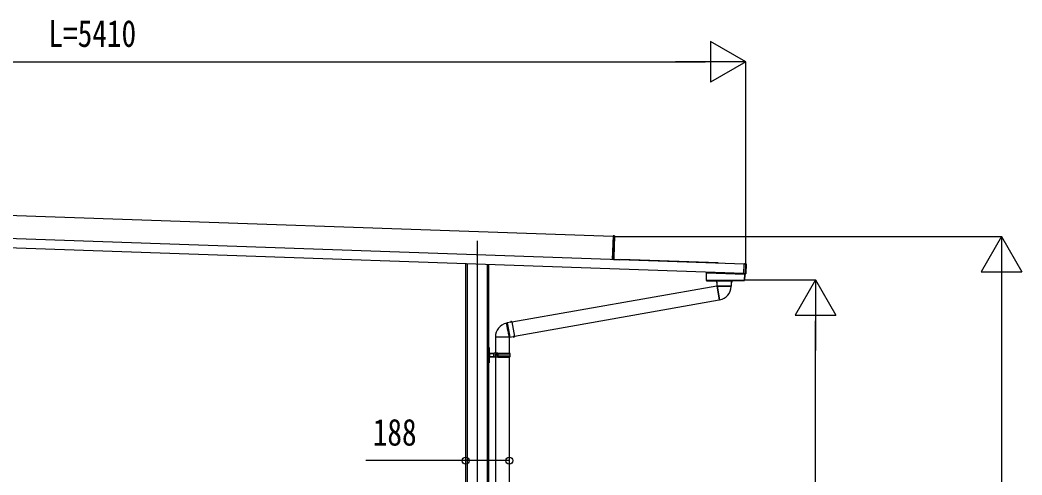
# Model space of a CAD drawing. Units: millimetres, scale not verified. Extents: x -14718 to 14718, y -10397 to 10401.
# Drawn here: x -479 to 3830, y -3350 to -1394 of the extents above; entities that cross this region are included whole.
import ezdxf
from ezdxf.enums import TextEntityAlignment as Align

# ---------------------------------------------------------------- set-up
doc = ezdxf.new("R2010")
doc.units = ezdxf.units.MM
doc.header["$LTSCALE"] = 50
for name, color, linetype in [('0-4_YKK_12', 2, 'Continuous'), ('0-5_YKK_A1', 4, 'Continuous'), ('0-6_YKK_D', 6, 'Continuous')]:
    doc.layers.add(name, color=color, linetype=linetype)
doc.styles.add('ＭＳ ゴシック', font='')
doc.styles.get('ＭＳ ゴシック').set_extended_font_data('MS Gothic')

msp = doc.modelspace()

# ---------------------------------------------------------------- linework, layer by layer
at = {"layer": '0-4_YKK_12'}
msp.add_line((1487.32, -2342.97), (1487.32, -5264.27), dxfattribs=at)
at = {"layer": '0-5_YKK_A1'}
for p, q in [((-2189.91, -2174.98), (2071.73, -2323.8)), ((2635.6, -2443.55), (-2359.06, -2269.13)), ((2634.2, -2483.53), (-2760.45, -2295.14)), ((2071.78, -2322.3), (2068.24, -2423.71)), ((2077.3, -2322.83), (2071.78, -2322.3)), ((2071.8, -2321.8), (2071.82, -2321.3)), ((2071.8, -2321.8), (2071.8, -2321.8)), ((2077.32, -2322.33), (2071.8, -2321.8)), ((2071.82, -2321.3), (2077.33, -2321.83)), ((2074.08, -2414.92), (2077.3, -2322.83)), ((2077.77, -2322.85), (2074.55, -2414.94)), ((2077.3, -2322.83), (2077.77, -2322.85)), ((2077.32, -2322.33), (2077.32, -2322.33)), ((2077.32, -2322.33), (2077.78, -2322.35)), ((2077.78, -2322.35), (2077.77, -2322.85)), ((1437.32, -2441.73), (1437.32, -4711.77)), ((1444.19, -2441.97), (1444.19, -5211.77)), ((1530.46, -2444.98), (1530.46, -5211.77)), ((1535.52, -2445.16), (1535.52, -4711.77)), ((2068.24, -2423.71), (2068.24, -2423.74)), ((2073.8, -2422.93), (2074.08, -2414.92)), ((2073.8, -2422.93), (2074.27, -2422.95)), ((2074.08, -2414.92), (2074.55, -2414.94)), ((2074.55, -2414.94), (2074.27, -2422.95)), ((2103.23, -2424.66), (2103.22, -2424.96)), ((2103.25, -2424.06), (2103.23, -2424.66)), ((2522.97, -2439.32), (2103.23, -2424.66)), ((2103.26, -2423.76), (2103.25, -2424.06)), ((2522.99, -2438.72), (2103.25, -2424.06)), ((2523.01, -2438.42), (2103.26, -2423.76)), ((2522.97, -2439.32), (2522.96, -2439.62)), ((2522.99, -2438.72), (2522.97, -2439.32)), ((2523.01, -2438.42), (2522.99, -2438.72)), ((2642.65, -2443.26), (2635.62, -2443.01)), ((2635.64, -2442.51), (2635.65, -2442.16)), ((2636.85, -2442.2), (2635.65, -2442.16)), ((2635.65, -2442.16), (2635.65, -2442.16)), ((2636.85, -2442.2), (2635.65, -2442.16)), ((2636.85, -2442.2), (2636.85, -2442.2)), ((2637.45, -2442.11), (2643.15, -2442.31)), ((2637.45, -2442.11), (2637.45, -2442.19)), ((2641.22, -2484.31), (2642.65, -2443.26)), ((2643.15, -2443.27), (2641.72, -2484.33)), ((2643.63, -2442.83), (2642.16, -2484.8)), ((2643.15, -2443.27), (2642.65, -2443.26)), ((2642.67, -2442.76), (2643.15, -2442.31)), ((2643.63, -2442.83), (2643.15, -2443.27)), ((2472.22, -2480.38), (2472.22, -2513.86)), ((2472.22, -2480.38), (2472.6, -2480.39)), ((2472.9, -2480.09), (2472.52, -2480.08)), ((2472.6, -2480.39), (2472.9, -2480.39)), ((2472.6, -2480.39), (2472.6, -2513.48)), ((2472.72, -2479.88), (2472.72, -2477.89)), ((2472.9, -2480.39), (2472.91, -2480.09)), ((2472.91, -2480.09), (2635.71, -2485.78)), ((2473.07, -2479.89), (2473.37, -2479.89)), ((2473.07, -2479.9), (2473.37, -2479.91)), ((2473.37, -2479.89), (2473.37, -2477.91)), ((2635.22, -2485.56), (2473.37, -2479.91)), ((2634.17, -2484.56), (2634.16, -2484.91)), ((2634.16, -2484.91), (2635.35, -2484.96)), ((2634.16, -2484.91), (2634.16, -2484.91)), ((2634.16, -2484.91), (2635.35, -2484.95)), ((2635.24, -2484.95), (2635.22, -2485.56)), ((2635.52, -2485.57), (2635.22, -2485.56)), ((2635.35, -2484.95), (2635.35, -2484.96)), ((2635.52, -2485.57), (2635.54, -2484.96)), ((2635.63, -2485.76), (2635.65, -2484.97)), ((2637.73, -2485.85), (2635.71, -2485.78)), ((2635.95, -2485.01), (2635.95, -2485.09)), ((2641.65, -2485.29), (2635.95, -2485.09)), ((2637.43, -2513.87), (2638.4, -2486.17)), ((2637.73, -2485.85), (2637.72, -2486.15)), ((2638.11, -2485.86), (2637.73, -2485.85)), ((2638.02, -2486.16), (2638.4, -2486.17)), ((2641.65, -2485.29), (2641.2, -2484.81)), ((2641.72, -2484.33), (2641.22, -2484.31)), ((2641.72, -2484.33), (2642.16, -2484.8)), ((2517.81, -2537.96), (1636.87, -2693.3)), ((2472.6, -2513.48), (2472.22, -2513.86)), ((2472.52, -2514.16), (2472.9, -2513.78)), ((2472.52, -2514.16), (2637.14, -2514.16)), ((2472.9, -2513.48), (2472.6, -2513.48)), ((2472.9, -2513.48), (2472.9, -2513.78)), ((2472.9, -2513.78), (2636.77, -2513.78)), ((2474.22, -2514.6), (2474.62, -2514.6)), ((2474.62, -2514.6), (2474.92, -2514.6)), ((2474.92, -2514.6), (2510.32, -2514.6)), ((2481.72, -2514.6), (2481.72, -2514.4)), ((2484.72, -2514.4), (2481.72, -2514.4)), ((2484.72, -2514.16), (2484.72, -2514.4)), ((2484.72, -2514.4), (2484.72, -2514.6)), ((2508.22, -2514.4), (2505.22, -2514.4)), ((2505.22, -2514.6), (2505.22, -2514.4)), ((2508.22, -2514.4), (2508.22, -2514.6)), ((2510.32, -2514.6), (2510.82, -2514.6)), ((2517.87, -2515.6), (2515.72, -2516.38)), ((2515.72, -2516.38), (2515.72, -2520.03)), ((2515.72, -2516.38), (2515.79, -2516.38)), ((2515.72, -2520.03), (2517.97, -2520.85)), ((2515.72, -2520.03), (2515.79, -2520.03)), ((2515.86, -2519.12), (2515.86, -2517.3)), ((2517.22, -2514.6), (2517.22, -2514.16)), ((2517.22, -2514.6), (2517.22, -2515.1)), ((2517.22, -2514.6), (2582.22, -2514.6)), ((2517.22, -2515.1), (2517.36, -2515.1)), ((2517.81, -2537.96), (2528.26, -2597.25)), ((2517.87, -2515.6), (2518, -2515.6)), ((2517.97, -2520.85), (2518.23, -2536.13)), ((2518.1, -2520.85), (2517.97, -2520.85)), ((2518, -2515.6), (2518.22, -2515.6)), ((2519.83, -2539.03), (2518.05, -2539.34)), ((2518.18, -2519.94), (2518.12, -2516.5)), ((2581.22, -2515.6), (2518.22, -2515.6)), ((2518.23, -2536.13), (2519.29, -2537.69)), ((2518.23, -2536.13), (2581.22, -2536.13)), ((2519.62, -2537.83), (2530.05, -2596.98)), ((2524.58, -2538.09), (2579.89, -2538.09)), ((2579.84, -2539.7), (2579.89, -2538.09)), ((2579.89, -2538.09), (2581.22, -2536.13)), ((2581.22, -2515.6), (2581.44, -2515.6)), ((2581.22, -2536.13), (2581.48, -2520.85)), ((2581.26, -2519.94), (2581.33, -2516.5)), ((2581.48, -2520.85), (2581.35, -2520.85)), ((2581.44, -2515.6), (2581.57, -2515.6)), ((2581.48, -2520.85), (2583.72, -2520.03)), ((2583.72, -2516.38), (2581.57, -2515.6)), ((2582.09, -2515.1), (2582.22, -2515.1)), ((2582.22, -2514.6), (2582.22, -2514.16)), ((2582.22, -2514.6), (2582.22, -2515.1)), ((2583.59, -2519.12), (2583.59, -2517.3)), ((2583.66, -2516.38), (2583.72, -2516.38)), ((2583.66, -2520.03), (2583.72, -2520.03)), ((2583.72, -2520.03), (2583.72, -2516.38)), ((2636.77, -2513.48), (2636.77, -2513.78)), ((2636.77, -2513.78), (2637.14, -2514.16)), ((2637.43, -2513.87), (2637.07, -2513.49)), ((1647.32, -2752.58), (2528.26, -2597.25)), ((2528.02, -2595.87), (2529.79, -2595.56)), ((1614.72, -2697.17), (1613.14, -2697.51)), ((1616.42, -2695.53), (1614.72, -2697.17)), ((1614.72, -2697.17), (1624.32, -2751.64)), ((1631.42, -2692.61), (1616.42, -2695.53)), ((1616.42, -2695.53), (1621.89, -2726.54)), ((1631.83, -2690.26), (1631.42, -2692.61)), ((1631.44, -2692.74), (1631.42, -2692.61)), ((1635.43, -2689.63), (1631.83, -2690.26)), ((1631.83, -2690.26), (1631.85, -2690.32)), ((1632.35, -2692.67), (1635.73, -2692.01)), ((1632.76, -2690.23), (1634.55, -2689.92)), ((1636.57, -2691.61), (1635.43, -2689.63)), ((1635.43, -2689.63), (1635.44, -2689.69)), ((1636.57, -2691.61), (1636.6, -2691.74)), ((1636.6, -2691.74), (1647.61, -2754.21)), ((1565.37, -2756.49), (1625.44, -2756.49)), ((1565.42, -2753.97), (1565.42, -2825.77)), ((1621.89, -2726.54), (1627.35, -2757.55)), ((1625.62, -2825.76), (1625.62, -2756.74)), ((1625.63, -2756.79), (1627.35, -2757.55)), ((1627.35, -2757.55), (1642.45, -2755.16)), ((1642.45, -2755.16), (1642.43, -2755.03)), ((1642.45, -2755.16), (1643.64, -2757.23)), ((1643.63, -2757.17), (1643.64, -2757.23)), ((1643.64, -2757.23), (1647.24, -2756.59)), ((1644.52, -2756.94), (1646.31, -2756.62)), ((1647.23, -2756.53), (1647.24, -2756.59)), ((1647.24, -2756.59), (1647.64, -2754.34)), ((1647.61, -2754.21), (1647.64, -2754.34)), ((1536.52, -2807.56), (1535.52, -2807.56)), ((1536.52, -2834.77), (1535.52, -2834.77)), ((1536.52, -2807.56), (1536.52, -2801.27)), ((1536.52, -2834.77), (1536.52, -2807.56)), ((1536.52, -2834.77), (1539.52, -2834.77)), ((1536.52, -2861.97), (1536.52, -2834.77)), ((1538.52, -2802.17), (1538.7, -2807.9)), ((1539.52, -2834.77), (1538.7, -2861.63)), ((1539.52, -2834.77), (1540.52, -2834.77)), ((1540.23, -2825.52), (1540.33, -2828.77)), ((1540.33, -2840.77), (1540.23, -2844.01)), ((1557.52, -2828.77), (1540.34, -2828.77)), ((1540.34, -2828.77), (1540.52, -2834.77)), ((1540.52, -2834.77), (1540.34, -2840.77)), ((1540.34, -2840.77), (1557.52, -2840.77)), ((1541.19, -2825.77), (1557.52, -2825.77)), ((1557.52, -2825.77), (1560.52, -2825.77)), ((1557.52, -2828.77), (1557.52, -2825.77)), ((1557.52, -2830.27), (1557.52, -2828.77)), ((1557.52, -2830.27), (1557.52, -2839.26)), ((1558.51, -2830.27), (1557.52, -2830.27)), ((1560.52, -2830.27), (1557.52, -2830.27)), ((1558.51, -2839.26), (1557.52, -2839.26)), ((1557.52, -2839.27), (1560.52, -2839.27)), ((1557.52, -2840.77), (1557.52, -2839.27)), ((1557.52, -2843.77), (1557.52, -2840.77)), ((1560.52, -2830.27), (1558.51, -2830.27)), ((1558.51, -2839.26), (1558.51, -2830.27)), ((1560.52, -2839.26), (1558.51, -2839.26)), ((1568.52, -2825.77), (1560.52, -2825.77)), ((1568.53, -2830.27), (1566.52, -2830.27)), ((1568.53, -2839.26), (1566.52, -2839.26)), ((1568.52, -2839.27), (1566.52, -2839.27)), ((1568.52, -2830.27), (1568.52, -2825.77)), ((1568.52, -2843.77), (1568.52, -2839.27)), ((1568.53, -2825.76), (1568.53, -2830.27)), ((1575.55, -2825.76), (1568.53, -2825.76)), ((1568.53, -2834.76), (1568.53, -2830.27)), ((1568.53, -2839.26), (1568.53, -2834.77)), ((1575.03, -2834.77), (1568.53, -2834.77)), ((1568.53, -2843.76), (1568.53, -2839.26)), ((1575.03, -2834.77), (1575.03, -2834.76)), ((1575.03, -2834.77), (1575.03, -2834.77)), ((1575.12, -2834.77), (1575.12, -2834.76)), ((1629.02, -2834.76), (1575.29, -2834.76)), ((1575.79, -2825.76), (1575.55, -2825.76)), ((1575.79, -2825.76), (1576.19, -2825.76)), ((1576.19, -2825.76), (1627.52, -2825.76)), ((1628.52, -2827.76), (1577.22, -2827.76)), ((1628.52, -2841.76), (1577.22, -2841.76)), ((1627.52, -2827.76), (1627.52, -2825.76)), ((1627.52, -2843.76), (1627.52, -2841.76)), ((1536.52, -2861.97), (1535.52, -2861.97)), ((1535.52, -2868.27), (1536.52, -2868.27)), ((1536.52, -2861.97), (1538.7, -2861.63)), ((1536.52, -2868.27), (1536.52, -2861.97)), ((1536.52, -2868.27), (1538.52, -2867.36)), ((1538.7, -2861.63), (1538.52, -2867.36)), ((1557.52, -2843.77), (1541.19, -2843.77)), ((1560.52, -2843.77), (1557.52, -2843.77)), ((1565.42, -2843.77), (1565.42, -3654.27)), ((1575.55, -2843.76), (1568.53, -2843.76)), ((1575.79, -2843.76), (1575.55, -2843.76)), ((1575.79, -2843.76), (1576.19, -2843.76)), ((1576.19, -2843.76), (1627.52, -2843.76)), ((1625.62, -3654.26), (1625.62, -2843.76))]:
    msp.add_line(p, q, dxfattribs=at)
for points in [[(2071.78, -2322.3), (2071.8, -2321.8), (2077.32, -2322.33)], [(2074.28, -2422.79), (2074.33, -2422.8), (2074.37, -2422.83)], [(2074.57, -2422.96), (2074.37, -2422.98), (2074.28, -2422.99)], [(2074.55, -2423.46), (2099.24, -2424.32), (2099.22, -2424.82)], [(2074.57, -2422.96), (2099.26, -2423.82), (2099.24, -2424.32)], [(2634.17, -2484.56), (2634.18, -2484.07), (2635.62, -2443.01), (2635.64, -2442.51)], [(2635.64, -2442.51), (2642.67, -2442.76), (2642.65, -2443.26)], [(2637.45, -2442.19), (2637.39, -2442.19), (2637.35, -2442.2)], [(2473.07, -2477.9), (2473.07, -2479.89), (2472.72, -2479.88)], [(2634.18, -2484.07), (2641.22, -2484.31), (2641.2, -2484.81), (2634.17, -2484.56)], [(2635.86, -2485), (2635.89, -2485), (2635.95, -2485.01)], [(2636.77, -2513.48), (2637.07, -2513.49), (2638.02, -2486.16), (2637.72, -2486.15)], [(2505.22, -2514.16), (2505.22, -2514.4), (2484.72, -2514.4)], [(2515.79, -2516.38), (2517.23, -2515.87), (2518, -2515.6)], [(2518.1, -2520.85), (2517.28, -2520.56), (2515.79, -2520.03)], [(2518.12, -2516.5), (2517.23, -2516.81), (2515.86, -2517.3)], [(2515.86, -2519.12), (2517.28, -2519.62), (2518.18, -2519.94)], [(2519.62, -2537.83), (2519.28, -2537.66), (2519.31, -2537.68)], [(2579.84, -2539.7), (2579.81, -2539.66), (2579.16, -2539.5), (2577.66, -2539.36), (2575.41, -2539.24), (2572.36, -2539.13), (2568.76, -2539.03), (2564.51, -2538.93), (2559.96, -2538.84), (2554.98, -2538.75), (2550, -2538.66), (2544.86, -2538.57), (2540, -2538.48), (2535.28, -2538.38), (2531.1, -2538.29), (2527.33, -2538.18), (2524.58, -2538.09)], [(2581.26, -2519.94), (2582.17, -2519.62), (2583.59, -2519.12)], [(2583.59, -2517.3), (2582.22, -2516.81), (2581.33, -2516.5)], [(2583.66, -2520.03), (2582.17, -2520.56), (2581.35, -2520.85)], [(2581.44, -2515.6), (2582.21, -2515.87), (2583.66, -2516.38)], [(1625.64, -2756.76), (1625.58, -2756.68), (1625.44, -2756.49), (1625.42, -2756.46), (1625.29, -2756.2), (1624.87, -2754.51), (1624.32, -2751.64), (1623.75, -2748.95), (1623.02, -2745.37), (1622.17, -2741.15), (1621.29, -2736.66), (1620.33, -2731.75), (1619.38, -2726.85), (1618.4, -2721.82), (1617.47, -2717.07), (1616.56, -2712.47), (1615.75, -2708.41), (1615, -2704.77), (1614.38, -2701.86), (1613.85, -2699.59), (1613.46, -2698.16), (1613.19, -2697.53), (1613.14, -2697.51)], [(1631.44, -2692.74), (1631.58, -2691.89), (1631.85, -2690.32)], [(1632.76, -2690.23), (1632.51, -2691.72), (1632.35, -2692.67)], [(1635.73, -2692.01), (1635.27, -2691.19), (1634.55, -2689.92)], [(1635.44, -2689.69), (1636.2, -2691.03), (1636.6, -2691.74)], [(1643.63, -2757.17), (1642.85, -2755.79), (1642.43, -2755.03)], [(1643.31, -2754.79), (1645.02, -2754.52), (1646.71, -2754.26)], [(1643.31, -2754.79), (1643.78, -2755.62), (1644.52, -2756.94)], [(1646.31, -2756.62), (1646.55, -2755.18), (1646.71, -2754.26)], [(1647.61, -2754.21), (1647.48, -2755.02), (1647.23, -2756.53)], [(1538.52, -2802.17), (1536.52, -2801.27), (1535.52, -2801.27)], [(1536.52, -2807.56), (1538.7, -2807.9), (1539.52, -2834.77)], [(1568.52, -2843.77), (1560.52, -2843.77), (1560.52, -2825.77)], [(1568.52, -2830.27), (1566.52, -2830.27), (1566.52, -2839.27)], [(1575.29, -2834.76), (1575.12, -2834.76), (1575.03, -2834.76), (1568.53, -2834.76)], [(1575.55, -2825.76), (1575.16, -2830.22), (1575.03, -2834.76)]]:
    msp.add_lwpolyline(points, dxfattribs=at)
msp.add_lwpolyline([(2472.9, -2513.48), (2472.9, -2480.39), (2637.72, -2486.15), (2636.77, -2513.48)], close=True, dxfattribs=at)
for centre, radius, start, end in [((2075.26, -2322.51), 2.07, 351.06854, 4.93146), ((2075.27, -2322.01), 2.07, 351.06854, 4.93146), ((2077.27, -2322.83), 0.5, 358, 84.5), ((2077.29, -2322.33), 0.5, 358, 84.5), ((2068.29, -2423.71), 0.046, 175.29565, 214.77267), ((2074.8, -2422.97), 1, 178, 198.10214), ((2077.02, -2423.27), 3.17, 180.02593, 184.48569), ((2073.96, -2424.78), 1.51, 74.62836, 93.96537), ((2076.36, -2446.21), 22.82, 94.53647, 96.28466), ((2074.77, -2422.96), 0.5, 178, 268), ((2074.79, -2422.46), 0.5, 178, 268), ((2074.57, -2423.22), 0.242, 207.21704, 266.19947), ((2074.79, -2422.7), 0.765, 234.9594, 266.94829), ((2074.59, -2422.72), 0.242, 207.21704, 266.19947), ((2074.81, -2422.2), 0.765, 234.9594, 266.94829), ((2637.09, -2438.2), 4.01, 266.55184, 273.90119), ((2642.65, -2443.26), 0.501, 358.24971, 87.75029), ((2472.9, -2480.39), 0.3, 88.05611, 180.04719), ((2472.9, -2480.39), 0.3, 88.19064, 179.87538), ((2472.9, -2480.39), 0.3, 90.16173, 180.04449), ((2472.9, -2480.25), 0.159, 86.02272, 89.97728), ((2635.34, -2488.66), 3.71, 81.82188, 89.76035), ((2635.72, -2485.58), 0.2, 178, 268), ((2637.72, -2486.15), 0.3, 357.94657, 87.94647), ((2641.22, -2484.31), 0.501, 268.24971, 357.75029), ((2472.91, -2513.48), 0.301, 180.24971, 269.75029), ((2481.42, -2514.4), 0.3, 0, 54.36863), ((2508.52, -2514.4), 0.3, 125.63137, 180), ((2513.12, -2517.05), 2.75, 354.81691, 13.99327), ((2512.21, -2519.3), 3.66, 348.38866, 2.80116), ((2518.22, -2514.6), 1, 180, 270), ((2518.22, -2515.1), 1, 180, 220.49583), ((2515.56, -2516.37), 2.56, 357.19737, 17.56812), ((2516.29, -2520.22), 1.92, 340.91849, 8.46572), ((2523.44, -2511.97), 26.14, 261.58885, 272.50926), ((2519.57, -2537.6), 60.3, 280, 358.00006), ((2581.22, -2514.6), 1, 270, 0), ((2583.77, -2520.17), 2.51, 174.83553, 195.78026), ((2583.24, -2516.29), 1.93, 159.00896, 186.22555), ((2581.22, -2515.1), 1, 319.50417, 0), ((2587.24, -2517.12), 3.66, 168.38866, 182.80116), ((2586.33, -2519.37), 2.75, 174.81691, 193.99327), ((2636.77, -2513.48), 0.301, 270.23913, 357.76087), ((1625.67, -2756.49), 60.3, 101.99843, 180), ((1631.75, -2690.85), 1.92, 260.91849, 288.46572), ((1631.95, -2686.67), 3.66, 268.38866, 282.80116), ((1634.32, -2687.17), 2.75, 274.81691, 293.99327), ((1635.41, -2689.47), 2.56, 277.19737, 297.56812), ((1643.52, -2757.29), 2.51, 94.83553, 115.78026), ((1644.75, -2759.68), 2.75, 94.81691, 113.99327), ((1647.12, -2760.19), 3.66, 88.38866, 102.80116), ((1647.25, -2756.1), 1.93, 79.00896, 106.22555), ((1541.19, -2823.77), 2, 181.7624, 241.44015), ((1541.19, -2823.77), 2, 241.44015, 270), ((1575.08, -2834.99), 0.226, 80.79578, 102.71983), ((1652.92, -2834.78), 77.89, 179.99307, 186.62466), ((1656.04, -2834.74), 80.75, 173.61461, 180.01355), ((1656.04, -2834.78), 80.75, 179.98461, 186.38348), ((1577.35, -2843.37), 1.61, 94.66451, 194.14319), ((1577.41, -2826.12), 1.66, 167.69464, 263.49512), ((1577.99, -2825.96), 1.81, 173.59328, 264.82407), ((1578.05, -2843.61), 1.86, 96.97139, 184.61125), ((1579.77, -2834.76), 49.25, 0, 8.17123), ((1579.77, -2834.77), 49.25, 351.83186, 0.00306), ((1541.19, -2845.77), 2, 118.55985, 178.2376), ((1541.19, -2845.77), 2, 90, 118.55985)]:
    msp.add_arc(centre, radius, start, end, dxfattribs=at)
for centre, major_axis, ratio, start_param, end_param in [((2081.3, -2424.19), (13.07, -0.46), 0.061163, 2.1795146, 3.1041886), ((2081.32, -2424.19), (13.07, -0.46), 0.038227, 2.1795146, 3.1415927), ((2636.85, -2442.17), (0.6, -0.021), 0.061163, 4.712389, 6.2831853), ((2637.44, -2442.41), (-0.01, -0.3), 0.998135, 3.1415927, 3.9545103), ((2643.13, -2442.81), (0.367, 0.342), 0.99628, 5.4996506, 7.06672), ((2472.52, -2480.38), (-0.3, 0.01), 0.998133, 4.7490956, 6.3180268), ((2472.52, -2479.88), (-0.2, 0.007), 0.998133, 1.607503, 3.1764341), ((2472.6, -2479.89), (0, 0.5), 0.061125, 3.1027435, 3.1394501), ((2472.9, -2479.89), (0.007, 0.2), 0.854479, 3.1782993, 4.712389), ((2472.9, -2479.89), (0.47, -0.016), 0.425228, 4.7490956, 6.2831853), ((2472.9, -2479.89), (-0.011, 0.2), 0.151815, 3.0913179, 3.1280246), ((2472.87, -2479.89), (0.201, -0.007), 0.992577, 6.2831853, 6.3180268), ((2472.87, -2479.89), (-0.501, 0.017), 0.998133, 3.1415927, 3.1764341), ((2635.72, -2485.58), (0.5, -0.017), 0.4, 3.1415927, 4.712389), ((2635.35, -2484.99), (0.6, -0.021), 0.061163, 6.2831853, 7.8539816), ((2635.96, -2484.79), (-0.01, -0.3), 0.998135, 5.4691958, 6.2831853), ((2638.1, -2486.16), (0.3, -0.01), 0.998135, 0, 1.5707963), ((2641.66, -2484.79), (0.342, -0.367), 0.99628, 5.4996506, 7.06672), ((2472.52, -2513.86), (0.213, 0.213), 0.99628, 2.358058, 3.9251274), ((2637.13, -2513.86), (-0.209, 0.217), 0.996405, 2.3754474, 3.9077379), ((1540.34, -2828.61), (1, 0.031), 0.162205, 3.1415927, 4.7026633), ((1540.34, -2840.93), (1, -0.031), 0.162205, 1.580522, 3.1415927), ((1540.43, -2831.77), (-0.1, 3), 0.333136, 6.2716543, 6.28138), ((1540.43, -2837.77), (0.1, 3), 0.333136, 3.143398, 3.1531236), ((1557.52, -2828.28), (3, 0), 0.162278, 4.712389, 6.2831853), ((1557.52, -2841.25), (3, 0), 0.162278, 6.2831853, 7.8539816)]:
    msp.add_ellipse(centre, major_axis=major_axis, ratio=ratio, start_param=start_param, end_param=end_param, dxfattribs=at)
at = {"layer": '0-6_YKK_D'}
for p, q in [((2642.58, -1573.84), (2491.02, -1486.34)), ((2491.02, -1486.34), (2491.02, -1661.34)), ((-2592.43, -1573.84), (2467.58, -1573.84)), ((2642.58, -1573.84), (2339.47, -1573.84)), ((2642.58, -1573.84), (2491.02, -1661.34)), ((2642.58, -2443.28), (2642.58, -1572.84)), ((2074.23, -2324.68), (3743.58, -2324.68)), ((3742.58, -2324.68), (3655.08, -2476.24)), ((3742.58, -2324.68), (3830.08, -2476.24)), ((3742.58, -2324.68), (3742.58, -2627.79)), ((3655.08, -2476.24), (3830.08, -2476.24)), ((2635.72, -2511.6), (2943.58, -2511.6)), ((2942.58, -2511.6), (2855.08, -2663.15)), ((2942.58, -2511.6), (3030.08, -2663.15)), ((2942.58, -2511.6), (2942.58, -2814.71)), ((3742.58, -2499.68), (3742.58, -4536.6)), ((2855.08, -2663.15), (3030.08, -2663.15)), ((2942.58, -4536.6), (2942.58, -2686.6))]:
    msp.add_line(p, q, dxfattribs=at)
msp.add_lwpolyline([(1625.62, -3288.59), (1437.62, -3288.59), (1008.22, -3288.59)], dxfattribs=at)
for centre in [(1437.62, -3288.59), (1625.62, -3288.59)]:
    msp.add_circle(centre, 14.88, dxfattribs=at)

# ---------------------------------------------------------------- texts
at = {"layer": '0-6_YKK_D', "style": 'ＭＳ ゴシック', "width": 0.8}
for s, p in [('L=5410', (-356.43, -1543.84)), ('188', (1038.22, -3258.59))]:
    msp.add_text(s, height=115.5, dxfattribs=at).set_placement(p, align=Align.BOTTOM_LEFT)

doc.saveas('drawing.dxf')
